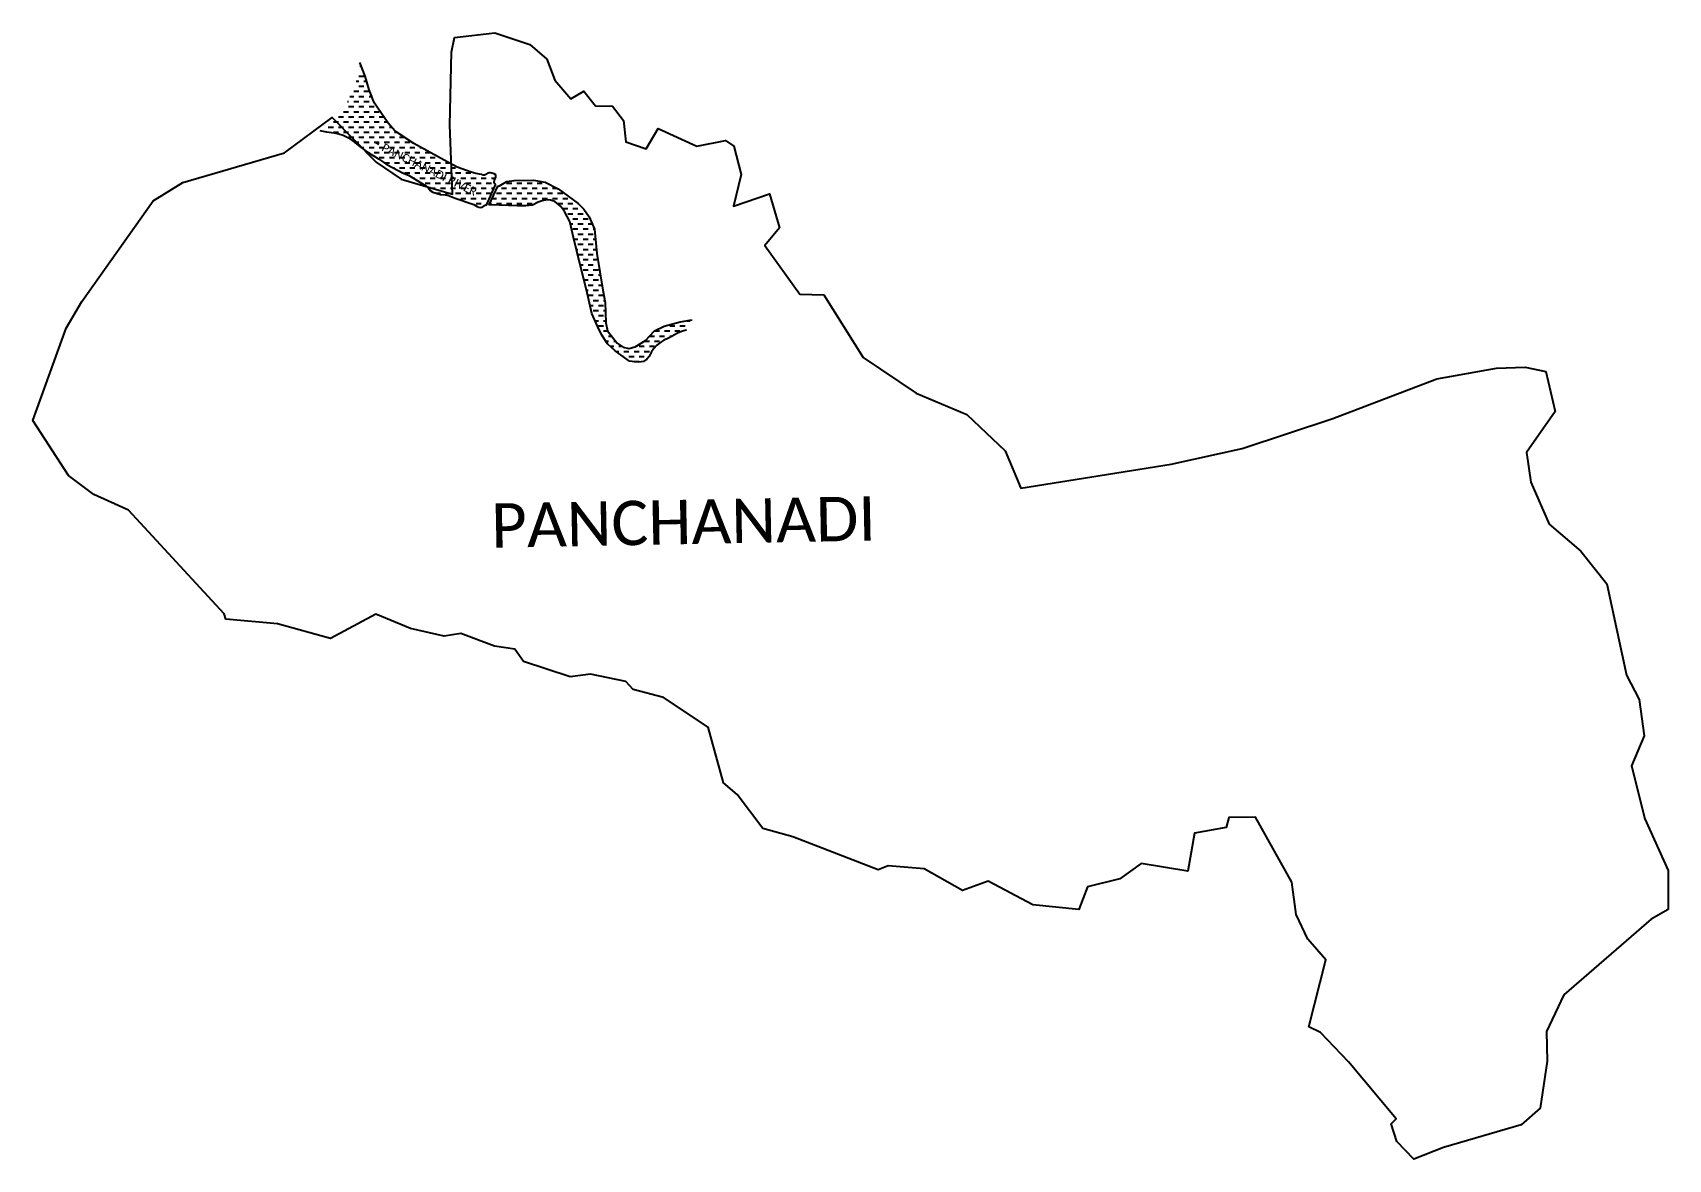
# Model space of a CAD drawing. Header units: metres. Extents: x 301363 to 305374, y 1949282 to 1952044.
import ezdxf

# ---------------------------------------------------------------- set-up
doc = ezdxf.new("R2010")
doc.units = ezdxf.units.M
doc.header["$MEASUREMENT"] = 0
for name, color, linetype in [('ARROW', 7, 'Continuous'), ('RIVER', 4, 'Continuous'), ('RIVER TEXT', 7, 'Continuous'), ('village', 3, 'Continuous'), ('VILLAGE NAME', 250, 'Continuous')]:
    doc.layers.add(name, color=color, linetype=linetype)
doc.styles.get("Standard").update_dxf_attribs({"font": 'simplex.shx'})
doc.dimstyles.get("Standard").update_dxf_attribs({"dimtxt": 0.18, "dimasz": 0.18, "dimexe": 0.18, "dimexo": 0.0625, "dimgap": 0.09, "dimtad": 0, "dimtih": 1, "dimtoh": 1, "dimdec": 4, "dimzin": 0, "dimdsep": 46, "dimtxsty": 'Standard', "dimcen": 0.09, "dimadec": 0, "dimazin": 0, "dimtfac": 1, "dimtdec": 4, "dimtofl": 0, "dimtmove": 0, "dimatfit": 3, "dimfxl": 1, "dimtolj": 1, "dimtzin": 0, "dimarcsym": 0})

msp = doc.modelspace()

# ---------------------------------------------------------------- hatches: boundary and pattern name
at = {"layer": 'RIVER'}
h = msp.add_hatch(dxfattribs=at)
h.set_pattern_fill('DASH', color=256, scale=100)
h.paths.add_polyline_path([(302234.4, 1951821.9), (302207.2, 1951861.2), (302200.6, 1951871.1), (302197, 1951880.1), (302194.6, 1951887.4), (302187.9, 1951904), (302178.4, 1951937.4), (302164.9, 1951971.5), (302164.9, 1951958.4), (302158.2, 1951931.4), (302146, 1951899.5), (302135.2, 1951875.8), (302120.1, 1951851.3), (302107.2, 1951834.8), (302088.5, 1951818.3), (302066.9, 1951804.1), (302083.1, 1951800.6), (302102.4, 1951798.1), (302113.4, 1951795.6), (302124.5, 1951792.3), (302137.1, 1951786), (302149.3, 1951776.6), (302164.8, 1951764.8), (302181.4, 1951752.3), (302200.2, 1951740.7), (302210.5, 1951734.4), (302228.6, 1951722.1), (302242.2, 1951714.6), (302262.1, 1951704.6), (302270, 1951700), (302284.7, 1951694.8), (302326.5, 1951668.6), (302332.7, 1951663.7), (302337.5, 1951657.1), (302343.8, 1951652.4), (302362.6, 1951646.9), (302373.9, 1951645.9), (302382.8, 1951644.3), (302399.2, 1951638.2), (302444.3, 1951622.6), (302452.5, 1951617.5), (302456.7, 1951615.6), (302461.8, 1951615.2), (302466.8, 1951617), (302471, 1951619.7), (302473.2, 1951621.5), (302475.3, 1951621.1), (302498.1, 1951670.7), (302495.9, 1951672.9), (302494.7, 1951676.5), (302495.3, 1951682), (302498.6, 1951689.8), (302498.5, 1951694.9), (302494.6, 1951697.7), (302488.4, 1951699.1), (302485.1, 1951699.8), (302482.1, 1951699.9), (302480, 1951699.4), (302473.6, 1951695.7), (302470.8, 1951694.7), (302467.1, 1951694.8), (302463.7, 1951696.5), (302449.7, 1951698.7), (302437.9, 1951701.8), (302403.5, 1951714.3), (302372, 1951731.1), (302297.4, 1951772.4), (302254, 1951801), (302250.6, 1951803.5)])
h.paths.add_polyline_path([(302204.3, 1951746.4), (302444.9, 1951628.3), (302466.2, 1951671.8), (302225.7, 1951789.9)], flags=24)
h = msp.add_hatch(dxfattribs=at)
h.set_pattern_fill('DASH', color=256, scale=100)
h.paths.add_polyline_path([(302651.1, 1951661.3), (302619.3, 1951677.4), (302591, 1951682.3), (302543.5, 1951681.6), (302525.2, 1951678.6), (302512, 1951670.8), (302507.8, 1951668), (302505.4, 1951667.8), (302503.8, 1951667.9), (302482.4, 1951621.6), (302507.2, 1951621.2), (302551.6, 1951619), (302572, 1951619.2), (302588.6, 1951620.7), (302602.5, 1951627.9), (302612.3, 1951631.9), (302622.7, 1951634.3), (302632.8, 1951633.2), (302643.2, 1951629.6), (302657, 1951618.6), (302666.6, 1951605.6), (302680.3, 1951581), (302688.6, 1951541.9), (302705.2, 1951474.5), (302720.6, 1951413.4), (302733.7, 1951355.4), (302748.1, 1951324.3), (302758.2, 1951302.3), (302772.1, 1951281.2), (302791.1, 1951263.8), (302809, 1951250.6), (302826, 1951238.8), (302839.1, 1951237), (302849.4, 1951236), (302860.3, 1951237.7), (302868.7, 1951243.2), (302874.9, 1951250.1), (302880.5, 1951261.3), (302885.9, 1951269.3), (302893.6, 1951277.3), (302903, 1951284.9), (302910.9, 1951290), (302920.2, 1951294.4), (302930.8, 1951300), (302943.8, 1951307), (302953.6, 1951311.4), (302963.8, 1951314.2), (302979.4, 1951339.6), (302951, 1951334.9), (302911.7, 1951324.6), (302887.7, 1951313.2), (302865.5, 1951289.5), (302840.3, 1951273.8), (302824.7, 1951269.2), (302811, 1951272.6), (302796.1, 1951282.6), (302772.2, 1951312.5), (302768.7, 1951332.5), (302767.4, 1951357.9), (302766.9, 1951382.1), (302760.6, 1951412.6), (302746.6, 1951502.5), (302740.3, 1951561.8), (302727.6, 1951591.9), (302714.6, 1951611.4), (302700.4, 1951625.2)])

# ---------------------------------------------------------------- linework, layer by layer
at = {"layer": 'RIVER', "color": 4}
msp.add_lwpolyline([(302066.8, 1951804.1), (302083.1, 1951800.6), (302102.4, 1951798.1), (302113.4, 1951795.6), (302124.5, 1951792.3), (302137.1, 1951786), (302149.3, 1951776.6), (302164.8, 1951764.8), (302181.4, 1951752.3), (302200.2, 1951740.7), (302210.5, 1951734.4), (302228.6, 1951722.1), (302242.2, 1951714.6), (302262.1, 1951704.6), (302270, 1951700), (302284.7, 1951694.8), (302326.5, 1951668.6), (302332.7, 1951663.7), (302337.5, 1951657.1), (302343.8, 1951652.4), (302362.6, 1951646.9), (302373.9, 1951645.9), (302382.8, 1951644.3), (302399.2, 1951638.2), (302444.3, 1951622.6), (302452.5, 1951617.5), (302456.7, 1951615.6), (302461.8, 1951615.2), (302466.8, 1951617), (302471, 1951619.7), (302472.7, 1951621.1), (302473.6, 1951621.5), (302475.3, 1951621.1), (302498.1, 1951670.7), (302495.9, 1951672.9), (302494.7, 1951676.5), (302495.3, 1951682), (302498.6, 1951689.8), (302498.5, 1951694.9), (302494.6, 1951697.7), (302488.4, 1951699.1), (302485.1, 1951699.8), (302482.1, 1951699.9), (302480, 1951699.4), (302473.6, 1951695.7), (302470.8, 1951694.7), (302467.1, 1951694.8), (302463.7, 1951696.5), (302449.7, 1951698.7), (302437.9, 1951701.8), (302403.5, 1951714.3), (302372, 1951731.1), (302297.4, 1951772.4), (302254, 1951801), (302250.6, 1951803.5), (302250.6, 1951803.5), (302234.4, 1951821.9), (302207.2, 1951861.2), (302207.2, 1951861.2), (302200.6, 1951871.1), (302197, 1951880.1), (302194.6, 1951887.4), (302187.9, 1951904), (302178.4, 1951937.4), (302165.1, 1951970.9)], dxfattribs=at)
at = {"layer": 'RIVER'}
msp.add_lwpolyline([(302965.3, 1951314.6), (302965.3, 1951314.6), (302965.3, 1951314.6), (302965.3, 1951314.6), (302965.3, 1951314.6), (302965.3, 1951314.6), (302965.3, 1951314.6), (302953.6, 1951311.4), (302943.8, 1951307), (302930.8, 1951300), (302920.2, 1951294.4), (302910.9, 1951290), (302903, 1951284.9), (302893.6, 1951277.3), (302885.9, 1951269.3), (302880.5, 1951261.3), (302874.9, 1951250.1), (302868.7, 1951243.2), (302860.3, 1951237.7), (302849.4, 1951236), (302839.1, 1951237), (302826, 1951238.8), (302809, 1951250.6), (302791.1, 1951263.8), (302772.1, 1951281.2), (302758.2, 1951302.3), (302748.1, 1951324.3), (302733.7, 1951355.4), (302720.6, 1951413.4), (302705.2, 1951474.5), (302688.6, 1951541.9), (302680.3, 1951581), (302666.6, 1951605.6), (302657, 1951618.6), (302643.2, 1951629.6), (302632.8, 1951633.2), (302622.7, 1951634.3), (302612.3, 1951631.9), (302602.5, 1951627.9), (302588.6, 1951620.7), (302572, 1951619.2), (302551.6, 1951619), (302507.2, 1951621.2), (302482.4, 1951621.6), (302503.8, 1951667.9), (302505.4, 1951667.8), (302507.8, 1951668), (302512, 1951670.8), (302525.2, 1951678.6), (302543.5, 1951681.6), (302591, 1951682.3), (302619.3, 1951677.4), (302651.1, 1951661.3), (302700.4, 1951625.2), (302714.6, 1951611.4), (302727.6, 1951591.9), (302740.3, 1951561.8), (302746.6, 1951502.5), (302760.6, 1951412.6), (302766.9, 1951382.1), (302767.4, 1951357.9), (302768.7, 1951332.5), (302772.2, 1951312.5), (302796.1, 1951282.6), (302811, 1951272.6), (302824.7, 1951269.2), (302840.3, 1951273.8), (302865.5, 1951289.5), (302887.7, 1951313.2), (302911.7, 1951324.6), (302951, 1951334.9), (302979.4, 1951339.6), (302979.4, 1951339.6), (302979.4, 1951339.6)], dxfattribs=at)
at = {"layer": 'village', "color": 3, "true_color": 0x00ff00}
msp.add_polyline3d([(305373.9, 1949893.8, 0), (305331.7, 1949870.4, 0), (305118, 1949684.8, 0), (305074.9, 1949595.1, 0), (305076.6, 1949522, 0), (305059.9, 1949406.7, 0), (305012.7, 1949366, 0), (304822.6, 1949310.7, 0), (304750.1, 1949281.7, 0), (304708, 1949325.4, 0), (304694.1, 1949368.5, 0), (304706.9, 1949381.2, 0), (304589.5, 1949520.8, 0), (304520.8, 1949592.7, 0), (304492.6, 1949606.1, 0), (304534.1, 1949770.8, 0), (304489.6, 1949821, 0), (304460.9, 1949881.8, 0), (304450.7, 1949961, 0), (304361.6, 1950120.3, 0), (304296, 1950119.5, 0), (304289.4, 1950094.8, 0), (304211.8, 1950080.8, 0), (304195.8, 1949987.7, 0), (304081.5, 1950007.2, 0), (304028.7, 1949969, 0), (303949.5, 1949949.6, 0), (303927.9, 1949894.1, 0), (303815.4, 1949905.3, 0), (303706.1, 1949963.8, 0), (303643.4, 1949940.4, 0), (303549.1, 1949993.8, 0), (303460.9, 1950001, 0), (303436.1, 1949991.6, 0), (303227.2, 1950072.4, 0), (303153.7, 1950092.5, 0), (303090, 1950176.3, 0), (303056.9, 1950204.5, 0), (303019.4, 1950341.5, 0), (302910.1, 1950413.7, 0), (302835.2, 1950433.1, 0), (302817.2, 1950453.4, 0), (302730.5, 1950471.4, 0), (302680.5, 1950464.6, 0), (302566.6, 1950501.7, 0), (302545.2, 1950532.3, 0), (302495.1, 1950539.9, 0), (302412.8, 1950571, 0), (302372, 1950564.4, 0), (302289.2, 1950582.8, 0), (302203.9, 1950617.9, 0), (302092.8, 1950558.8, 0), (301963.4, 1950594.1, 0), (301836.3, 1950605.7, 0), (301832, 1950619, 0), (301597.8, 1950872.9, 0), (301512.4, 1950911.3, 0), (301450.6, 1950958.2, 0), (301362.8, 1951093.2, 0), (301445.1, 1951319.1, 0), (301483.4, 1951385, 0), (301658, 1951631.5, 0), (301731.1, 1951676.8, 0), (301980.1, 1951749.5, 0), (302097.5, 1951835.9, 0), (302205, 1951726.7, 0), (302266.7, 1951685, 0), (302392.4, 1951647.5, 0), (302386.1, 1951817.2, 0), (302389.8, 1951996.4, 0), (302396.8, 1952032.3, 0), (302495.8, 1952043.7, 0), (302581.6, 1952014.6, 0), (302623.9, 1951978.8, 0), (302643.3, 1951927.7, 0), (302682.8, 1951881.8, 0), (302714.7, 1951900.5, 0), (302743.3, 1951864.4, 0), (302784.6, 1951863.6, 0), (302811.9, 1951828.4, 0), (302817.6, 1951776.5, 0), (302867.5, 1951759.1, 0), (302897, 1951808.7, 0), (302991.6, 1951765.8, 0), (303061.4, 1951779.4, 0), (303082.6, 1951765.2, 0), (303100.5, 1951696.4, 0), (303081.3, 1951618.7, 0), (303169.6, 1951648.3, 0), (303193.8, 1951565.6, 0), (303158.5, 1951522, 0), (303244.2, 1951402.9, 0), (303303.1, 1951400.8, 0), (303399.5, 1951247.2, 0), (303529.1, 1951159.9, 0), (303653.9, 1951107.4, 0), (303747.4, 1951018.9, 0), (303785.9, 1950927.2, 0), (304154.9, 1950986.1, 0), (304329.2, 1951024.7, 0), (304551, 1951097.8, 0), (304806.1, 1951195.1, 0), (304952.9, 1951221.5, 0), (305023.3, 1951223.7, 0), (305073.9, 1951213.3, 0), (305096.5, 1951115, 0), (305026.3, 1951014.9, 0), (305037, 1950941.8, 0), (305082.1, 1950838.8, 0), (305159.2, 1950772.2, 0), (305222.8, 1950692.2, 0), (305271.1, 1950468.7, 0), (305302.3, 1950408.7, 0), (305315, 1950319.5, 0), (305283.6, 1950246.1, 0), (305316.3, 1950116.6, 0), (305373.5, 1949989.7, 0)], close=True, dxfattribs=at)

# ---------------------------------------------------------------- texts
at = {"layer": 'RIVER TEXT', "insert": (302209.5, 1951781.3), "char_height": 20, "attachment_point": 1, "rotation": 333.8624}
msp.add_mtext_dynamic_manual_height_columns('\\pxqc;{\\fCalibri|b0|i0|c0|p34;PANCHANADI RIVER}', width=290.731, gutter_width=1, heights=[0], dxfattribs=at)
at = {"layer": 'VILLAGE NAME', "insert": (302485.9, 1950889.4), "char_height": 108.748, "attachment_point": 1, "rotation": 1.1028}
msp.add_mtext_dynamic_manual_height_columns('{\\fCalibri|b0|i0|c0|p34;PANCHANADI}', width=1571.314, gutter_width=543.7, heights=[0], dxfattribs=at)

# ---------------------------------------------------------------- leaders
at = {"layer": 'ARROW'}
msp.add_leader([(302204.2, 1951774.7), (302211.2, 1951770.5)], dimstyle='Standard', override={"dimasz": 3, "dimgap": 0.09, "dimtad": 0}, dxfattribs=at)

doc.saveas('drawing.dxf')
